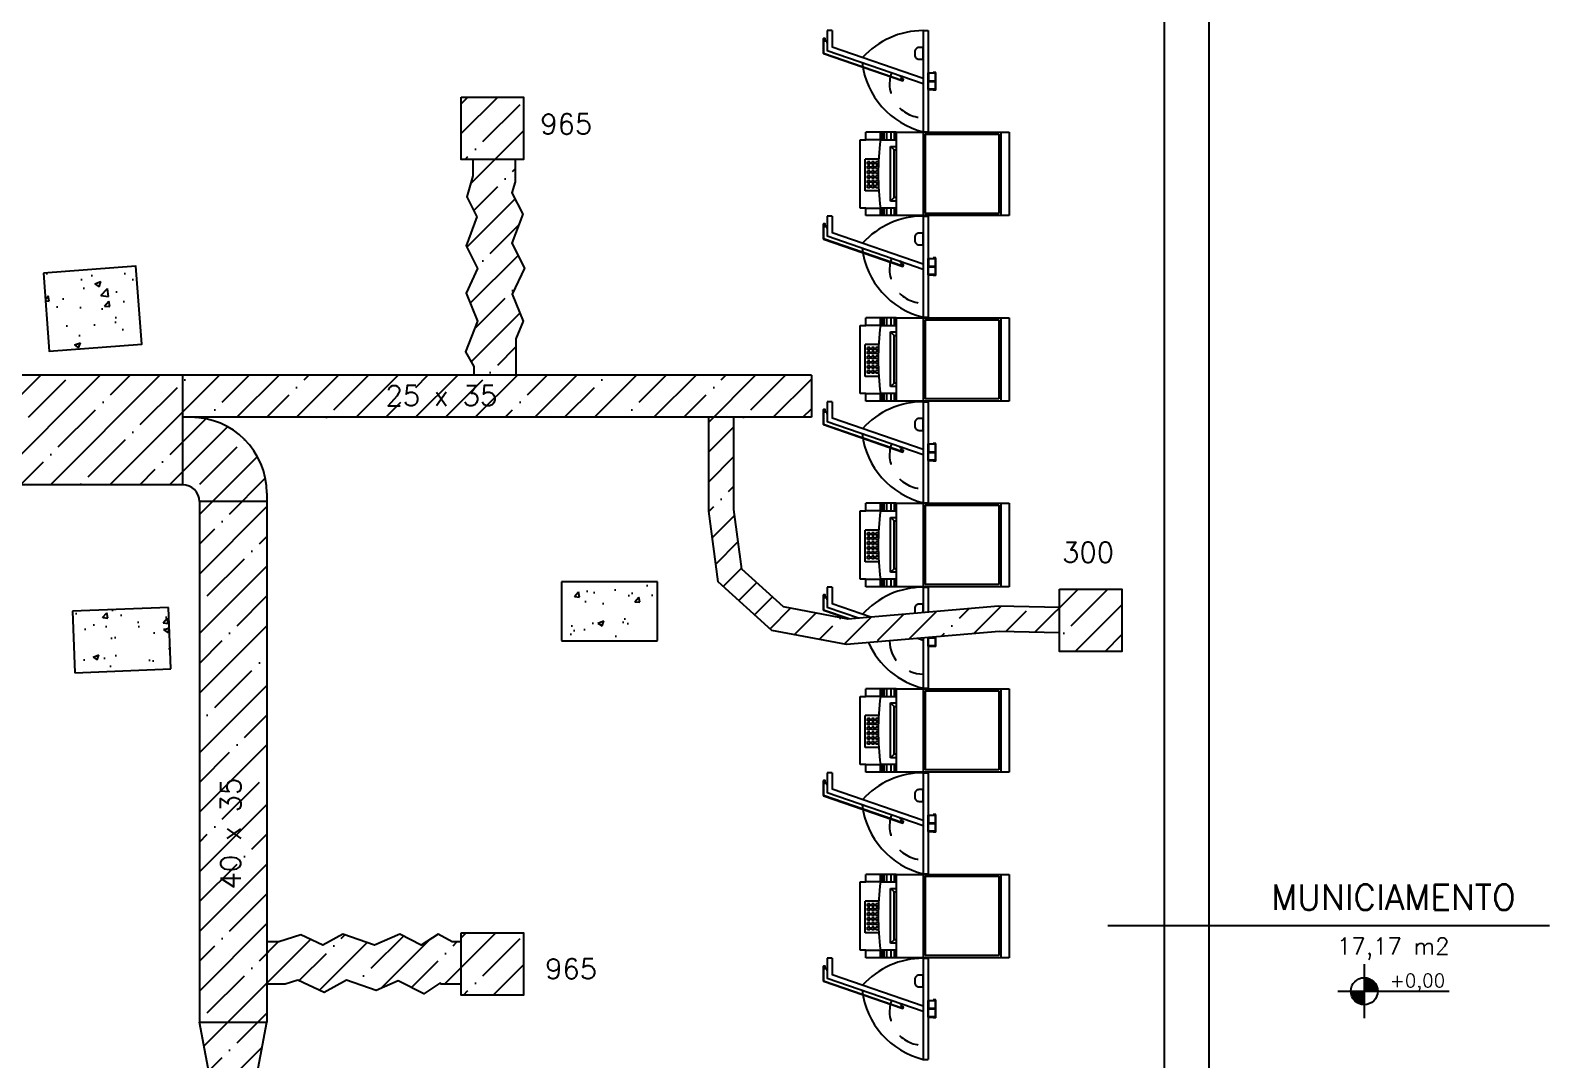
# Model space of a CAD drawing. Extents: x 372.3 to 443.5, y -41.5 to 0.6.
# Drawn here: x 423.51 to 432.52, y -30.58 to -24.47 of the extents above; entities that cross this region are included whole.
import ezdxf

# ---------------------------------------------------------------- set-up
doc = ezdxf.new("R2010")
doc.units = 0
doc.header["$MEASUREMENT"] = 0
doc.linetypes.add('HIDDEN2', pattern=[0.1875, 0.125, -0.0625])
for name, color, linetype in [('A1ALV50', 13, 'CONTINUOUS'), ('A1ALV70', 145, 'CONTINUOUS'), ('A2HACHU', 11, 'CONTINUOUS'), ('A2SIMBL', 30, 'CONTINUOUS'), ('A2TXT25', 4, 'CONTINUOUS'), ('A2TXT50', 13, 'CONTINUOUS'), ('AC-DUTOS', 14, 'CONTINUOUS'), ('AC-DUTOSMANTIDOS', 252, 'CONTINUOUS'), ('AC-MOVEIS', 252, 'CONTINUOUS'), ('AC-TEXTO', 7, 'CONTINUOUS')]:
    doc.layers.add(name, color=color, linetype=linetype)
doc.styles.add('ROMANS', font='ROMANS.SHX')
doc.styles.add('SIMPLEX-08', font='simplex.shx', dxfattribs={"height": 0.08})
doc.styles.add('SIMPLEX-10', font='simplex.shx', dxfattribs={"height": 0.1})
doc.styles.add('SIMPLEX-15', font='simplex.shx', dxfattribs={"height": 0.15})
pattern_1 = [(50, (387.43742, -23.28168), (0.35863, -0.031376), [0.0375, -0.4125]), (355, (387.43742, -23.28168), (-0.0693757, 0.376096), [0.03, -0.33]), (100.4514, (387.4673, -23.2843), (0.2892547, 0.3447198), [0.03187, -0.350571]), (46.1842, (387.4374, -23.1817), (0.5336205, -0.0827595), [0.05625, -0.61875]), (96.6356, (387.4819, -23.1886), (0.4673314, 0.487059), [0.047805, -0.5258565]), (351.1842, (387.4374, -23.1817), (0.467331, 0.487059), [0.045, -0.495]), (21, (387.48742, -23.20668), (0.2984535, -0.2013094), [0.0375, -0.4125]), (326, (387.48742, -23.20668), (0.1216577, 0.362575), [0.03, -0.33]), (71.4514, (387.5123, -23.22346), (0.4201113, 0.1612652), [0.03187, -0.350571]), (37.5, (387.43742, -23.28168), (0.00607993, 0.16644693), [0, -0.326, 0, -0.335, 0, -0.33125]), (7.5, (387.43742, -23.28168), (0.1315348, 0.19720586), [0, -0.191, 0, -0.3185, 0, -0.12625]), (327.5, (387.32592, -23.28168), (0.2669112, -0.01127744), [0, -0.125, 0, -0.39, 0, -0.5175]), (317.5, (387.27592, -23.28168), (0.2915931, 0.0500525), [0, -0.1625, 0, -0.259, 0, -0.3675])]

msp = doc.modelspace()

# ---------------------------------------------------------------- hatches: boundary and pattern name
at = {"layer": 'A2HACHU'}
h = msp.add_hatch(dxfattribs=at)
h.set_pattern_fill('AR-CONC,_O', color=256, scale=0.05, double=1)
h.set_pattern_definition(pattern_1)
h.paths.add_polyline_path([(424.1687, -26.3325), (424.1339, -25.8688), (423.5854, -25.91), (423.6203, -26.3737)])
h = msp.add_hatch(dxfattribs=at)
h.set_pattern_fill('AR-CONC,_O', color=256, scale=0.05, double=1)
h.set_pattern_definition(pattern_1)
h.paths.add_polyline_path([(426.6588, -27.7414), (426.6588, -28.0917), (427.2288, -28.0917), (427.2288, -27.7414)])
h = msp.add_hatch(dxfattribs=at)
h.set_pattern_fill('AR-CONC,_O', color=256, scale=0.05, double=1)
h.set_pattern_definition(pattern_1)
h.paths.add_polyline_path([(424.3412, -28.2589), (424.3266, -27.8942), (423.757, -27.917), (423.7716, -28.2817)])
at = {"layer": 'AC-DUTOSMANTIDOS'}
h = msp.add_hatch(dxfattribs=at)
h.set_pattern_fill('ANSI35', color=256, style=0)
h.set_pattern_definition([(45, (43.55946, 56.62904), (-0.1767767, 0.1767767), []), (45, (43.73624, 56.62904), (-0.1767767, 0.1767767), [0.3125, -0.0625, 0, -0.0625])])
h.paths.add_polyline_path([(424.4108, -26.516), (419.3369, -26.516), (419.3369, -27.166), (419.3869, -27.166), (424.4108, -27.166)])
h.paths.add_polyline_path([(424.4608, -26.766), (424.4108, -26.766), (424.4108, -27.166, -0.414214), (424.5108, -27.266), (424.9108, -27.266), (424.9108, -27.216, 0.414214)])
h.paths.add_polyline_path([(428.1425, -26.516), (424.4108, -26.516), (424.4108, -26.766), (428.1425, -26.766)])
h.paths.add_polyline_path([(426.3666, -26.0358), (426.4397, -25.88), (426.3658, -25.7325), (426.4294, -25.5602), (426.3657, -25.433), (426.3845, -25.368), (426.3845, -25.2351), (426.1345, -25.2351), (426.1345, -25.3326), (426.0984, -25.4575), (426.1573, -25.5753), (426.0938, -25.7475), (426.1619, -25.8835), (426.0938, -26.0285), (426.1619, -26.1962), (426.0893, -26.3775), (426.1392, -26.4636), (426.1392, -26.516), (426.3892, -26.516), (426.3892, -26.3011), (426.4314, -26.1956)])
h.paths.add_polyline_path([(427.6833, -27.3138), (427.6833, -26.766), (427.5333, -26.766), (427.5333, -27.3238), (427.589, -27.7415), (427.908, -28.0312), (428.3504, -28.1141), (429.2568, -28.0365), (429.6147, -28.045), (429.6147, -27.8949), (429.2522, -27.8864), (428.358, -27.9629), (427.9774, -27.8916), (427.7304, -27.6673)])
h.paths.add_polyline_path([(429.9847, -27.7849), (429.6147, -27.7849), (429.6147, -28.1549), (429.9847, -28.1549)])
h.paths.add_polyline_path([(426.0645, -29.8795), (426.0117, -29.8795), (425.9271, -29.8334), (425.8272, -29.8987), (425.7003, -29.8334), (425.5504, -29.8987), (425.362, -29.8334), (425.2428, -29.8987), (425.1121, -29.8373), (424.9813, -29.8795), (424.9108, -29.8795), (424.9108, -30.1295), (425.0207, -30.1295), (425.095, -30.1055), (425.2514, -30.179), (425.3848, -30.1059), (425.5607, -30.1669), (425.6914, -30.11), (425.8421, -30.1875), (425.9387, -30.1244), (425.948, -30.1295), (426.0645, -30.1295)])
h.paths.add_polyline_path([(426.4345, -29.825), (426.0645, -29.825), (426.0645, -30.195), (426.4345, -30.195)])
h.paths.add_polyline_path([(424.9108, -27.266), (424.5108, -27.266), (424.5108, -30.3545), (424.9108, -30.3545)])
h.paths.add_polyline_path([(424.9108, -30.3545), (424.5108, -30.3545), (424.5858, -30.7545), (424.8358, -30.7545)])
h.paths.add_polyline_path([(426.4345, -24.8651), (426.0645, -24.8651), (426.0645, -25.2351), (426.4345, -25.2351)])
h.paths.add_polyline_path([(421.2499, -26.9356), (422.0642, -26.9356), (422.0642, -26.7556), (421.2499, -26.7556)], flags=24)
h.paths.add_polyline_path([(425.6024, -26.7271), (426.4224, -26.7271), (426.4224, -26.5471), (425.6024, -26.5471)], flags=24)
h.paths.add_polyline_path([(424.7858, -29.5811), (424.7858, -28.7611), (424.6058, -28.7611), (424.6058, -29.5811)], flags=24)

# ---------------------------------------------------------------- linework, layer by layer
at = {"layer": 'A1ALV50', "ltscale": 0.2}
for p, q in [((430.502, -0.4846), (430.502, -36.8985)), ((430.2366, -23.6162), (430.2366, -36.5902))]:
    msp.add_line(p, q, dxfattribs=at)
at = {"layer": 'A1ALV70'}
for p, q in [((426.6588, -27.7414), (426.6588, -28.0914)), ((427.2288, -27.7414), (426.6588, -27.7414)), ((427.2288, -28.0914), (427.2288, -27.7414)), ((424.3266, -27.8942), (423.757, -27.917)), ((423.757, -27.917), (423.7716, -28.2817)), ((424.3412, -28.2589), (424.3266, -27.8942)), ((426.6588, -28.0917), (427.2288, -28.0917)), ((423.7716, -28.2817), (424.3412, -28.2589))]:
    msp.add_line(p, q, dxfattribs=at)
msp.add_lwpolyline([(423.5854, -25.91), (423.6203, -26.3737), (424.1687, -26.3325), (424.1339, -25.8688)], close=True, dxfattribs=at)
at = {"layer": 'A2SIMBL'}
for p, q in [((429.9012, -29.7809), (432.5237, -29.7809)), ((431.4236, -30.0117), (431.4236, -30.3317)), ((431.2671, -30.1717), (431.9277, -30.1717))]:
    msp.add_line(p, q, dxfattribs=at)
at = {"layer": 'A2SIMBL', "const_width": 0.08}
for points in [[(431.4636, -30.1717, 0.414214), (431.4236, -30.1317, 1)], [(431.3836, -30.1717, 0.414214), (431.4236, -30.2117, 1)]]:
    msp.add_lwpolyline(points, format="xyb", dxfattribs=at)
at = {"layer": 'A2SIMBL'}
msp.add_circle((431.4236, -30.1717), 0.08, dxfattribs=at)
at = {"layer": 'AC-DUTOS', "ltscale": 0.2}
for p, q in [((428.1425, -26.516), (414.6652, -26.516)), ((424.4108, -26.516), (424.4108, -27.166)), ((428.1425, -26.766), (424.4108, -26.766)), ((424.4108, -27.166), (419.3369, -27.166)), ((424.9108, -27.216), (424.9108, -30.3545)), ((424.9108, -27.266), (424.5108, -27.266)), ((424.5108, -27.266), (424.5108, -30.3545)), ((424.5108, -30.3545), (424.9108, -30.3545)), ((424.5858, -30.7545), (424.5108, -30.3545)), ((424.8358, -30.7545), (424.9108, -30.3545))]:
    msp.add_line(p, q, dxfattribs=at)
for points in [[(426.0645, -24.8651), (426.4345, -24.8651), (426.4345, -25.2351), (426.0645, -25.2351)], [(429.6147, -27.7849), (429.9847, -27.7849), (429.9847, -28.1549), (429.6147, -28.1549)], [(426.0645, -29.825), (426.4345, -29.825), (426.4345, -30.195), (426.0645, -30.195)]]:
    msp.add_lwpolyline(points, close=True, dxfattribs=at)
for points in [[(426.1345, -25.2351), (426.1345, -25.3326), (426.0984, -25.4575), (426.1573, -25.5753), (426.0938, -25.7475), (426.1619, -25.8835), (426.0938, -26.0285), (426.1619, -26.1962), (426.0893, -26.3775), (426.1392, -26.4636), (426.1392, -26.516)], [(426.3845, -25.2351), (426.3845, -25.368), (426.3657, -25.433), (426.4294, -25.5602), (426.3658, -25.7325), (426.4397, -25.88), (426.3666, -26.0358), (426.4314, -26.1956), (426.3892, -26.3011), (426.3892, -26.516)], [(429.613, -28.0449), (429.2568, -28.0365), (428.3504, -28.1141), (427.908, -28.0312), (427.589, -27.7415), (427.5333, -27.3238), (427.5333, -26.766)], [(429.6165, -27.895), (429.2522, -27.8864), (428.358, -27.9629), (427.9774, -27.8916), (427.7304, -27.6673), (427.6833, -27.3138), (427.6833, -26.766)], [(426.0617, -29.8795), (426.0117, -29.8795), (425.9271, -29.8334), (425.8272, -29.8987), (425.7003, -29.8334), (425.5504, -29.8987), (425.362, -29.8334), (425.2428, -29.8987), (425.1121, -29.8373), (424.9813, -29.8795), (424.9121, -29.8795)], [(426.0617, -30.1295), (425.948, -30.1295), (425.9387, -30.1244), (425.8421, -30.1875), (425.6914, -30.11), (425.5607, -30.1669), (425.3848, -30.1059), (425.2514, -30.179), (425.095, -30.1055), (425.0207, -30.1295), (424.9121, -30.1295)]]:
    msp.add_lwpolyline(points, dxfattribs=at)
for centre, radius, start in [((424.4608, -27.216), 0.45, 360), ((424.4108, -27.266), 0.1, 0)]:
    msp.add_arc(centre, radius, start, 90, dxfattribs=at)
at = {"layer": 'AC-MOVEIS'}
for p, q in [((428.2666, -24.4711), (428.2366, -24.4711)), ((428.2366, -24.4711), (428.2366, -24.5907)), ((428.2666, -24.4711), (428.2666, -24.5693)), ((428.8066, -24.4711), (428.8066, -25.0711)), ((428.8066, -24.4711), (428.8366, -24.4711)), ((428.8366, -24.4711), (428.8366, -25.0711)), ((428.8066, -24.787), (428.2366, -24.5907)), ((428.8066, -24.7553), (428.2666, -24.5693)), ((428.8366, -24.8201), (428.8366, -24.7221)), ((428.8366, -24.7221), (428.8766, -24.7221)), ((428.8386, -24.7241), (428.8386, -24.7701)), ((428.8766, -24.7241), (428.8386, -24.7241)), ((428.8766, -24.7701), (428.8386, -24.7701)), ((428.8386, -24.8181), (428.8386, -24.7721)), ((428.8386, -24.7721), (428.8766, -24.7721)), ((428.8806, -24.7186), (428.8646, -24.7186)), ((428.8646, -24.7186), (428.8646, -24.7206)), ((428.8786, -24.7206), (428.8646, -24.7206)), ((428.8766, -24.7221), (428.8766, -24.7241)), ((428.8766, -24.7721), (428.8766, -24.7701)), ((428.8786, -24.8216), (428.8786, -24.7206)), ((428.8806, -24.8236), (428.8806, -24.7186)), ((428.8366, -24.8201), (428.8766, -24.8201)), ((428.8766, -24.8181), (428.8386, -24.8181)), ((428.8646, -24.8236), (428.8646, -24.8216)), ((428.8786, -24.8216), (428.8646, -24.8216)), ((428.8806, -24.8236), (428.8646, -24.8236)), ((428.8766, -24.8201), (428.8766, -24.8181)), ((428.4316, -25.1192), (428.4666, -25.1192)), ((428.4316, -25.5242), (428.4316, -25.1192)), ((428.6461, -25.0742), (428.4666, -25.0742)), ((428.4666, -25.1192), (428.4666, -25.0742)), ((428.5528, -25.1192), (428.4666, -25.1192)), ((428.5528, -25.1192), (428.5528, -25.0742)), ((428.5528, -25.1192), (428.6461, -25.1192)), ((428.5546, -25.0742), (428.5546, -25.1192)), ((428.5626, -25.0742), (428.5626, -25.1192)), ((428.5721, -25.0742), (428.5721, -25.1192)), ((428.5888, -25.0742), (428.5888, -25.1192)), ((428.6151, -25.0742), (428.6151, -25.1192)), ((428.6342, -25.0742), (428.6342, -25.1192)), ((428.6414, -25.0742), (428.6414, -25.1192)), ((428.6461, -25.0742), (428.6461, -25.5692)), ((428.6461, -25.0742), (428.8066, -25.0742)), ((428.8066, -25.0711), (428.8366, -25.0711)), ((428.8066, -25.0742), (429.2666, -25.0742)), ((428.8066, -25.0742), (428.8066, -25.5692)), ((428.818, -25.0856), (428.818, -25.5554)), ((428.818, -25.0856), (429.2551, -25.0856)), ((429.2551, -25.0856), (429.2551, -25.5554)), ((429.2666, -25.0742), (429.3166, -25.0742)), ((429.2666, -25.0742), (429.2666, -25.5692)), ((429.3166, -25.0742), (429.3166, -25.5692)), ((428.4627, -25.4221), (428.4627, -25.2332)), ((428.5425, -25.2332), (428.4627, -25.2332)), ((428.6332, -25.1787), (428.6129, -25.1581)), ((428.6129, -25.1581), (428.6461, -25.1581)), ((428.6129, -25.4829), (428.6129, -25.1581)), ((428.6332, -25.1787), (428.6461, -25.1787)), ((428.6332, -25.4623), (428.6332, -25.1787)), ((428.4757, -25.2635), (428.4757, -25.2498)), ((428.4903, -25.2498), (428.4757, -25.2498)), ((428.4903, -25.2635), (428.4757, -25.2635)), ((428.4903, -25.275), (428.4757, -25.275)), ((428.4757, -25.2887), (428.4757, -25.275)), ((428.4903, -25.2887), (428.4757, -25.2887)), ((428.4757, -25.3185), (428.4757, -25.3024)), ((428.4903, -25.3024), (428.4757, -25.3024)), ((428.4903, -25.3185), (428.4757, -25.3185)), ((428.4903, -25.3322), (428.4757, -25.3322)), ((428.4757, -25.346), (428.4757, -25.3322)), ((428.4903, -25.2635), (428.4903, -25.2498)), ((428.4903, -25.2887), (428.4903, -25.275)), ((428.4903, -25.3185), (428.4903, -25.3024)), ((428.4903, -25.346), (428.4903, -25.3322)), ((428.5014, -25.2635), (428.5014, -25.2498)), ((428.5143, -25.2498), (428.5014, -25.2498)), ((428.5143, -25.2635), (428.5014, -25.2635)), ((428.5143, -25.275), (428.5014, -25.275)), ((428.5014, -25.2887), (428.5014, -25.275)), ((428.5143, -25.2887), (428.5014, -25.2887)), ((428.5014, -25.3185), (428.5014, -25.3024)), ((428.5143, -25.3024), (428.5014, -25.3024)), ((428.5143, -25.3185), (428.5014, -25.3185)), ((428.5143, -25.3322), (428.5014, -25.3322)), ((428.5014, -25.346), (428.5014, -25.3322)), ((428.5143, -25.2635), (428.5143, -25.2498)), ((428.5143, -25.2887), (428.5143, -25.275)), ((428.5143, -25.3185), (428.5143, -25.3024)), ((428.5143, -25.346), (428.5143, -25.3322)), ((428.5256, -25.2635), (428.5256, -25.2498)), ((428.5411, -25.2498), (428.5256, -25.2498)), ((428.5405, -25.2635), (428.5256, -25.2635)), ((428.5256, -25.2887), (428.5256, -25.275)), ((428.5401, -25.275), (428.5256, -25.275)), ((428.5398, -25.2887), (428.5256, -25.2887)), ((428.5256, -25.3185), (428.5256, -25.3024)), ((428.5395, -25.3024), (428.5256, -25.3024)), ((428.5394, -25.3185), (428.5256, -25.3185)), ((428.5256, -25.346), (428.5256, -25.3322)), ((428.5394, -25.3322), (428.5256, -25.3322)), ((428.5433, -25.4221), (428.4627, -25.4221)), ((428.4903, -25.346), (428.4757, -25.346)), ((428.4903, -25.3597), (428.4757, -25.3597)), ((428.4757, -25.3735), (428.4757, -25.3597)), ((428.4903, -25.3735), (428.4757, -25.3735)), ((428.4903, -25.3872), (428.4757, -25.3872)), ((428.4757, -25.4033), (428.4757, -25.3872)), ((428.4903, -25.4033), (428.4757, -25.4033)), ((428.4903, -25.3735), (428.4903, -25.3597)), ((428.4903, -25.4033), (428.4903, -25.3872)), ((428.5143, -25.346), (428.5014, -25.346)), ((428.5014, -25.3735), (428.5014, -25.3597)), ((428.5143, -25.3597), (428.5014, -25.3597)), ((428.5143, -25.3735), (428.5014, -25.3735)), ((428.5143, -25.3872), (428.5014, -25.3872)), ((428.5014, -25.4033), (428.5014, -25.3872)), ((428.5143, -25.4033), (428.5014, -25.4033)), ((428.5143, -25.3735), (428.5143, -25.3597)), ((428.5143, -25.4033), (428.5143, -25.3872)), ((428.5396, -25.346), (428.5256, -25.346)), ((428.5256, -25.3735), (428.5256, -25.3597)), ((428.5399, -25.3597), (428.5256, -25.3597)), ((428.5403, -25.3735), (428.5256, -25.3735)), ((428.5256, -25.4033), (428.5256, -25.3872)), ((428.5408, -25.3872), (428.5256, -25.3872)), ((428.5416, -25.4033), (428.5256, -25.4033)), ((428.6332, -25.4623), (428.6129, -25.4829)), ((428.6461, -25.4829), (428.6129, -25.4829)), ((428.6461, -25.4623), (428.6332, -25.4623)), ((428.2666, -25.5722), (428.2366, -25.5722)), ((428.2366, -25.5722), (428.2366, -25.6918)), ((428.2666, -25.5722), (428.2666, -25.6704)), ((428.4666, -25.5242), (428.4316, -25.5242)), ((428.4666, -25.5242), (428.5528, -25.5242)), ((428.4666, -25.5692), (428.4666, -25.5242)), ((428.6461, -25.5692), (428.4666, -25.5692)), ((428.6461, -25.5242), (428.5528, -25.5242)), ((428.5528, -25.5692), (428.5528, -25.5242)), ((428.5546, -25.5242), (428.5546, -25.5692)), ((428.5626, -25.5242), (428.5626, -25.5692)), ((428.5721, -25.5242), (428.5721, -25.5692)), ((428.5888, -25.5242), (428.5888, -25.5692)), ((428.6151, -25.5242), (428.6151, -25.5692)), ((428.6342, -25.5242), (428.6342, -25.5692)), ((428.6414, -25.5242), (428.6414, -25.5692)), ((428.8066, -25.5692), (428.6461, -25.5692)), ((429.2666, -25.5692), (428.8066, -25.5692)), ((428.8066, -25.5722), (428.8066, -26.1722)), ((428.8066, -25.5722), (428.8366, -25.5722)), ((429.2551, -25.5554), (428.818, -25.5554)), ((428.8366, -25.5722), (428.8366, -26.1722)), ((429.3166, -25.5692), (429.2666, -25.5692)), ((428.8066, -25.888), (428.2366, -25.6918)), ((428.8066, -25.8563), (428.2666, -25.6704)), ((428.8366, -25.9212), (428.8366, -25.8232)), ((428.8366, -25.8232), (428.8766, -25.8232)), ((428.8386, -25.8252), (428.8386, -25.8712)), ((428.8766, -25.8252), (428.8386, -25.8252)), ((428.8766, -25.8712), (428.8386, -25.8712)), ((428.8386, -25.9192), (428.8386, -25.8732)), ((428.8386, -25.8732), (428.8766, -25.8732)), ((428.8806, -25.8197), (428.8646, -25.8197)), ((428.8646, -25.8197), (428.8646, -25.8217)), ((428.8786, -25.8217), (428.8646, -25.8217)), ((428.8766, -25.8232), (428.8766, -25.8252)), ((428.8766, -25.8732), (428.8766, -25.8712)), ((428.8786, -25.9227), (428.8786, -25.8217)), ((428.8806, -25.9247), (428.8806, -25.8197)), ((428.8366, -25.9212), (428.8766, -25.9212)), ((428.8766, -25.9192), (428.8386, -25.9192)), ((428.8646, -25.9247), (428.8646, -25.9227)), ((428.8786, -25.9227), (428.8646, -25.9227)), ((428.8806, -25.9247), (428.8646, -25.9247)), ((428.8766, -25.9212), (428.8766, -25.9192)), ((428.4316, -26.2202), (428.4666, -26.2202)), ((428.4316, -26.6252), (428.4316, -26.2202)), ((428.6461, -26.1752), (428.4666, -26.1752)), ((428.4666, -26.2202), (428.4666, -26.1752)), ((428.5528, -26.2202), (428.4666, -26.2202)), ((428.5528, -26.2202), (428.5528, -26.1752)), ((428.5528, -26.2202), (428.6461, -26.2202)), ((428.5546, -26.1752), (428.5546, -26.2202)), ((428.5626, -26.1752), (428.5626, -26.2202)), ((428.5721, -26.1752), (428.5721, -26.2202)), ((428.5888, -26.1752), (428.5888, -26.2202)), ((428.6151, -26.1752), (428.6151, -26.2202)), ((428.6342, -26.1752), (428.6342, -26.2202)), ((428.6414, -26.1752), (428.6414, -26.2202)), ((428.6461, -26.1752), (428.6461, -26.6702)), ((428.6461, -26.1752), (428.8066, -26.1752)), ((428.8066, -26.1722), (428.8366, -26.1722)), ((428.8066, -26.1752), (429.2666, -26.1752)), ((428.8066, -26.1752), (428.8066, -26.6702)), ((428.818, -26.1866), (428.818, -26.6564)), ((428.818, -26.1866), (429.2551, -26.1866)), ((429.2551, -26.1866), (429.2551, -26.6564)), ((429.2666, -26.1752), (429.3166, -26.1752)), ((429.2666, -26.1752), (429.2666, -26.6702)), ((429.3166, -26.1752), (429.3166, -26.6702)), ((428.6332, -26.2797), (428.6129, -26.2591)), ((428.6129, -26.2591), (428.6461, -26.2591)), ((428.6129, -26.5839), (428.6129, -26.2591)), ((428.6332, -26.2797), (428.6461, -26.2797)), ((428.6332, -26.5633), (428.6332, -26.2797)), ((428.4627, -26.5231), (428.4627, -26.3342)), ((428.5425, -26.3342), (428.4627, -26.3342)), ((428.4757, -26.3645), (428.4757, -26.3508)), ((428.4903, -26.3508), (428.4757, -26.3508)), ((428.4903, -26.3645), (428.4757, -26.3645)), ((428.4903, -26.376), (428.4757, -26.376)), ((428.4757, -26.3897), (428.4757, -26.376)), ((428.4903, -26.3897), (428.4757, -26.3897)), ((428.4757, -26.4195), (428.4757, -26.4034)), ((428.4903, -26.4034), (428.4757, -26.4034)), ((428.4903, -26.3645), (428.4903, -26.3508)), ((428.4903, -26.3897), (428.4903, -26.376)), ((428.4903, -26.4195), (428.4903, -26.4034)), ((428.5014, -26.3645), (428.5014, -26.3508)), ((428.5143, -26.3508), (428.5014, -26.3508)), ((428.5143, -26.3645), (428.5014, -26.3645)), ((428.5143, -26.376), (428.5014, -26.376)), ((428.5014, -26.3897), (428.5014, -26.376)), ((428.5143, -26.3897), (428.5014, -26.3897)), ((428.5014, -26.4195), (428.5014, -26.4034)), ((428.5143, -26.4034), (428.5014, -26.4034)), ((428.5143, -26.3645), (428.5143, -26.3508)), ((428.5143, -26.3897), (428.5143, -26.376)), ((428.5143, -26.4195), (428.5143, -26.4034)), ((428.5256, -26.3645), (428.5256, -26.3508)), ((428.5411, -26.3508), (428.5256, -26.3508)), ((428.5405, -26.3645), (428.5256, -26.3645)), ((428.5256, -26.3897), (428.5256, -26.376)), ((428.5401, -26.376), (428.5256, -26.376)), ((428.5398, -26.3897), (428.5256, -26.3897)), ((428.5256, -26.4195), (428.5256, -26.4034)), ((428.5395, -26.4034), (428.5256, -26.4034)), ((428.4903, -26.4195), (428.4757, -26.4195)), ((428.4903, -26.4332), (428.4757, -26.4332)), ((428.4757, -26.447), (428.4757, -26.4332)), ((428.4903, -26.447), (428.4757, -26.447)), ((428.4903, -26.4607), (428.4757, -26.4607)), ((428.4757, -26.4745), (428.4757, -26.4607)), ((428.4903, -26.4745), (428.4757, -26.4745)), ((428.4903, -26.4882), (428.4757, -26.4882)), ((428.4757, -26.5043), (428.4757, -26.4882)), ((428.4903, -26.5043), (428.4757, -26.5043)), ((428.4903, -26.447), (428.4903, -26.4332)), ((428.4903, -26.4745), (428.4903, -26.4607)), ((428.4903, -26.5043), (428.4903, -26.4882)), ((428.5143, -26.4195), (428.5014, -26.4195)), ((428.5143, -26.4332), (428.5014, -26.4332)), ((428.5014, -26.447), (428.5014, -26.4332)), ((428.5143, -26.447), (428.5014, -26.447)), ((428.5014, -26.4745), (428.5014, -26.4607)), ((428.5143, -26.4607), (428.5014, -26.4607)), ((428.5143, -26.4745), (428.5014, -26.4745)), ((428.5143, -26.4882), (428.5014, -26.4882)), ((428.5014, -26.5043), (428.5014, -26.4882)), ((428.5143, -26.5043), (428.5014, -26.5043)), ((428.5143, -26.447), (428.5143, -26.4332)), ((428.5143, -26.4745), (428.5143, -26.4607)), ((428.5143, -26.5043), (428.5143, -26.4882)), ((428.5394, -26.4195), (428.5256, -26.4195)), ((428.5256, -26.447), (428.5256, -26.4332)), ((428.5394, -26.4332), (428.5256, -26.4332)), ((428.5396, -26.447), (428.5256, -26.447)), ((428.5256, -26.4745), (428.5256, -26.4607)), ((428.5399, -26.4607), (428.5256, -26.4607)), ((428.5403, -26.4745), (428.5256, -26.4745)), ((428.5256, -26.5043), (428.5256, -26.4882)), ((428.5408, -26.4882), (428.5256, -26.4882)), ((428.5416, -26.5043), (428.5256, -26.5043)), ((428.5433, -26.5231), (428.4627, -26.5231)), ((428.6332, -26.5633), (428.6129, -26.5839)), ((428.6461, -26.5839), (428.6129, -26.5839)), ((428.6461, -26.5633), (428.6332, -26.5633)), ((428.2666, -26.6732), (428.2366, -26.6732)), ((428.2366, -26.6732), (428.2366, -26.7928)), ((428.2666, -26.6732), (428.2666, -26.7714)), ((428.4666, -26.6252), (428.4316, -26.6252)), ((428.4666, -26.6252), (428.5528, -26.6252)), ((428.4666, -26.6702), (428.4666, -26.6252)), ((428.6461, -26.6702), (428.4666, -26.6702)), ((428.6461, -26.6252), (428.5528, -26.6252)), ((428.5528, -26.6702), (428.5528, -26.6252)), ((428.5546, -26.6252), (428.5546, -26.6702)), ((428.5626, -26.6252), (428.5626, -26.6702)), ((428.5721, -26.6252), (428.5721, -26.6702)), ((428.5888, -26.6252), (428.5888, -26.6702)), ((428.6151, -26.6252), (428.6151, -26.6702)), ((428.6342, -26.6252), (428.6342, -26.6702)), ((428.6414, -26.6252), (428.6414, -26.6702)), ((428.8066, -26.6702), (428.6461, -26.6702)), ((429.2666, -26.6702), (428.8066, -26.6702)), ((428.8066, -26.6732), (428.8066, -27.2732)), ((428.8066, -26.6732), (428.8366, -26.6732)), ((429.2551, -26.6564), (428.818, -26.6564)), ((428.8366, -26.6732), (428.8366, -27.2732)), ((429.3166, -26.6702), (429.2666, -26.6702)), ((428.8066, -26.9573), (428.2666, -26.7714)), ((428.8066, -26.9891), (428.2366, -26.7928)), ((428.8366, -27.0222), (428.8366, -26.9242)), ((428.8366, -26.9242), (428.8766, -26.9242)), ((428.8386, -26.9262), (428.8386, -26.9722)), ((428.8766, -26.9262), (428.8386, -26.9262)), ((428.8806, -26.9207), (428.8646, -26.9207)), ((428.8646, -26.9207), (428.8646, -26.9227)), ((428.8786, -26.9227), (428.8646, -26.9227)), ((428.8766, -26.9242), (428.8766, -26.9262)), ((428.8786, -27.0237), (428.8786, -26.9227)), ((428.8806, -27.0257), (428.8806, -26.9207)), ((428.8366, -27.0222), (428.8766, -27.0222)), ((428.8766, -26.9722), (428.8386, -26.9722)), ((428.8386, -27.0202), (428.8386, -26.9742)), ((428.8386, -26.9742), (428.8766, -26.9742)), ((428.8766, -27.0202), (428.8386, -27.0202)), ((428.8646, -27.0257), (428.8646, -27.0237)), ((428.8786, -27.0237), (428.8646, -27.0237)), ((428.8806, -27.0257), (428.8646, -27.0257)), ((428.8766, -26.9742), (428.8766, -26.9722)), ((428.8766, -27.0222), (428.8766, -27.0202)), ((428.6461, -27.2762), (428.4666, -27.2762)), ((428.4666, -27.3212), (428.4666, -27.2762)), ((428.5528, -27.3212), (428.5528, -27.2762)), ((428.5546, -27.2762), (428.5546, -27.3212)), ((428.5626, -27.2762), (428.5626, -27.3212)), ((428.5721, -27.2762), (428.5721, -27.3212)), ((428.5888, -27.2762), (428.5888, -27.3212)), ((428.6151, -27.2762), (428.6151, -27.3212)), ((428.6342, -27.2762), (428.6342, -27.3212)), ((428.6414, -27.2762), (428.6414, -27.3212)), ((428.6461, -27.2762), (428.6461, -27.7712)), ((428.6461, -27.2762), (428.8066, -27.2762)), ((428.8066, -27.2732), (428.8366, -27.2732)), ((428.8066, -27.2762), (429.2666, -27.2762)), ((428.8066, -27.2762), (428.8066, -27.7712)), ((428.818, -27.2876), (428.818, -27.7574)), ((428.818, -27.2876), (429.2551, -27.2876)), ((429.2551, -27.2876), (429.2551, -27.7574)), ((429.2666, -27.2762), (429.3166, -27.2762)), ((429.2666, -27.2762), (429.2666, -27.7712)), ((429.3166, -27.2762), (429.3166, -27.7712)), ((428.4316, -27.3212), (428.4666, -27.3212)), ((428.4316, -27.7262), (428.4316, -27.3212)), ((428.5528, -27.3212), (428.4666, -27.3212)), ((428.5528, -27.3212), (428.6461, -27.3212)), ((428.6332, -27.3807), (428.6129, -27.3601)), ((428.6129, -27.3601), (428.6461, -27.3601)), ((428.6129, -27.6849), (428.6129, -27.3601)), ((428.6332, -27.3807), (428.6461, -27.3807)), ((428.6332, -27.6643), (428.6332, -27.3807)), ((428.4627, -27.6241), (428.4627, -27.4352)), ((428.5425, -27.4352), (428.4627, -27.4352)), ((428.4757, -27.4655), (428.4757, -27.4518)), ((428.4903, -27.4518), (428.4757, -27.4518)), ((428.4903, -27.4655), (428.4757, -27.4655)), ((428.4903, -27.477), (428.4757, -27.477)), ((428.4757, -27.4907), (428.4757, -27.477)), ((428.4903, -27.4907), (428.4757, -27.4907)), ((428.4903, -27.4655), (428.4903, -27.4518)), ((428.4903, -27.4907), (428.4903, -27.477)), ((428.5014, -27.4655), (428.5014, -27.4518)), ((428.5143, -27.4518), (428.5014, -27.4518)), ((428.5143, -27.4655), (428.5014, -27.4655)), ((428.5143, -27.477), (428.5014, -27.477)), ((428.5014, -27.4907), (428.5014, -27.477)), ((428.5143, -27.4907), (428.5014, -27.4907)), ((428.5143, -27.4655), (428.5143, -27.4518)), ((428.5143, -27.4907), (428.5143, -27.477)), ((428.5256, -27.4655), (428.5256, -27.4518)), ((428.5411, -27.4518), (428.5256, -27.4518)), ((428.5405, -27.4655), (428.5256, -27.4655)), ((428.5256, -27.4907), (428.5256, -27.477)), ((428.5401, -27.477), (428.5256, -27.477)), ((428.5398, -27.4907), (428.5256, -27.4907)), ((428.4757, -27.5205), (428.4757, -27.5044)), ((428.4903, -27.5044), (428.4757, -27.5044)), ((428.4903, -27.5205), (428.4757, -27.5205)), ((428.4903, -27.5342), (428.4757, -27.5342)), ((428.4757, -27.548), (428.4757, -27.5342)), ((428.4903, -27.548), (428.4757, -27.548)), ((428.4903, -27.5617), (428.4757, -27.5617)), ((428.4757, -27.5755), (428.4757, -27.5617)), ((428.4903, -27.5755), (428.4757, -27.5755)), ((428.4903, -27.5205), (428.4903, -27.5044)), ((428.4903, -27.548), (428.4903, -27.5342)), ((428.4903, -27.5755), (428.4903, -27.5617)), ((428.5014, -27.5205), (428.5014, -27.5044)), ((428.5143, -27.5044), (428.5014, -27.5044)), ((428.5143, -27.5205), (428.5014, -27.5205)), ((428.5143, -27.5342), (428.5014, -27.5342)), ((428.5014, -27.548), (428.5014, -27.5342)), ((428.5143, -27.548), (428.5014, -27.548)), ((428.5014, -27.5755), (428.5014, -27.5617)), ((428.5143, -27.5617), (428.5014, -27.5617)), ((428.5143, -27.5755), (428.5014, -27.5755)), ((428.5143, -27.5205), (428.5143, -27.5044)), ((428.5143, -27.548), (428.5143, -27.5342)), ((428.5143, -27.5755), (428.5143, -27.5617)), ((428.5256, -27.5205), (428.5256, -27.5044)), ((428.5395, -27.5044), (428.5256, -27.5044)), ((428.5394, -27.5205), (428.5256, -27.5205)), ((428.5256, -27.548), (428.5256, -27.5342)), ((428.5394, -27.5342), (428.5256, -27.5342)), ((428.5396, -27.548), (428.5256, -27.548)), ((428.5256, -27.5755), (428.5256, -27.5617)), ((428.5399, -27.5617), (428.5256, -27.5617)), ((428.5403, -27.5755), (428.5256, -27.5755)), ((428.5433, -27.6241), (428.4627, -27.6241)), ((428.4903, -27.5892), (428.4757, -27.5892)), ((428.4757, -27.6053), (428.4757, -27.5892)), ((428.4903, -27.6053), (428.4757, -27.6053)), ((428.4903, -27.6053), (428.4903, -27.5892)), ((428.5143, -27.5892), (428.5014, -27.5892)), ((428.5014, -27.6053), (428.5014, -27.5892)), ((428.5143, -27.6053), (428.5014, -27.6053)), ((428.5143, -27.6053), (428.5143, -27.5892)), ((428.5256, -27.6053), (428.5256, -27.5892)), ((428.5408, -27.5892), (428.5256, -27.5892)), ((428.5416, -27.6053), (428.5256, -27.6053)), ((428.6332, -27.6643), (428.6129, -27.6849)), ((428.6461, -27.6643), (428.6332, -27.6643)), ((428.4666, -27.7262), (428.4316, -27.7262)), ((428.4666, -27.7262), (428.5528, -27.7262)), ((428.4666, -27.7712), (428.4666, -27.7262)), ((428.6461, -27.7262), (428.5528, -27.7262)), ((428.5528, -27.7712), (428.5528, -27.7262)), ((428.5546, -27.7262), (428.5546, -27.7712)), ((428.5626, -27.7262), (428.5626, -27.7712)), ((428.5721, -27.7262), (428.5721, -27.7712)), ((428.5888, -27.7262), (428.5888, -27.7712)), ((428.6461, -27.6849), (428.6129, -27.6849)), ((428.6151, -27.7262), (428.6151, -27.7712)), ((428.6342, -27.7262), (428.6342, -27.7712)), ((428.6414, -27.7262), (428.6414, -27.7712)), ((429.2551, -27.7574), (428.818, -27.7574)), ((428.2666, -27.7742), (428.2366, -27.7742)), ((428.2366, -27.7742), (428.2366, -27.8938)), ((428.2666, -27.7742), (428.2666, -27.8724)), ((428.6461, -27.7712), (428.4666, -27.7712)), ((428.8066, -27.7712), (428.6461, -27.7712)), ((429.2666, -27.7712), (428.8066, -27.7712)), ((428.8066, -27.7742), (428.8066, -27.9245)), ((428.8066, -27.7742), (428.8366, -27.7742)), ((428.8366, -27.7742), (428.8366, -27.922)), ((429.3166, -27.7712), (429.2666, -27.7712)), ((428.4215, -27.9575), (428.2366, -27.8938)), ((428.4953, -27.9512), (428.2666, -27.8724)), ((428.8066, -28.0901), (428.7716, -28.0781)), ((428.8066, -28.0751), (428.8066, -28.3742)), ((428.8366, -28.1232), (428.8366, -28.0725)), ((428.8366, -28.0725), (428.8366, -28.3742)), ((428.8366, -28.1232), (428.8766, -28.1232)), ((428.8386, -28.0723), (428.8386, -28.0732)), ((428.8766, -28.0732), (428.8386, -28.0732)), ((428.8386, -28.1212), (428.8386, -28.0752)), ((428.8386, -28.0752), (428.8766, -28.0752)), ((428.8766, -28.1212), (428.8386, -28.1212)), ((428.8646, -28.1267), (428.8646, -28.1247)), ((428.8786, -28.1247), (428.8646, -28.1247)), ((428.8806, -28.1267), (428.8646, -28.1267)), ((428.8766, -28.0752), (428.8766, -28.0732)), ((428.8766, -28.1232), (428.8766, -28.1212)), ((428.8786, -28.1247), (428.8786, -28.0689)), ((428.8806, -28.1267), (428.8806, -28.0687)), ((428.6461, -28.3772), (428.4666, -28.3772)), ((428.4666, -28.4222), (428.4666, -28.3772)), ((428.5528, -28.4222), (428.5528, -28.3772)), ((428.5546, -28.3772), (428.5546, -28.4222)), ((428.5626, -28.3772), (428.5626, -28.4222)), ((428.5721, -28.3772), (428.5721, -28.4222)), ((428.5888, -28.3772), (428.5888, -28.4222)), ((428.6151, -28.3772), (428.6151, -28.4222)), ((428.6342, -28.3772), (428.6342, -28.4222)), ((428.6414, -28.3772), (428.6414, -28.4222)), ((428.6461, -28.3772), (428.6461, -28.8722)), ((428.6461, -28.3772), (428.8066, -28.3772)), ((428.8066, -28.3742), (428.8366, -28.3742)), ((428.8066, -28.3772), (429.2666, -28.3772)), ((428.8066, -28.3772), (428.8066, -28.8722)), ((428.818, -28.3886), (428.818, -28.8584)), ((428.818, -28.3886), (429.2551, -28.3886)), ((429.2551, -28.3886), (429.2551, -28.8584)), ((429.2666, -28.3772), (429.3166, -28.3772)), ((429.2666, -28.3772), (429.2666, -28.8722)), ((429.3166, -28.3772), (429.3166, -28.8722)), ((428.4316, -28.4222), (428.4666, -28.4222)), ((428.4316, -28.8272), (428.4316, -28.4222)), ((428.5528, -28.4222), (428.4666, -28.4222)), ((428.5528, -28.4222), (428.6461, -28.4222)), ((428.6332, -28.4817), (428.6129, -28.4611)), ((428.6129, -28.4611), (428.6461, -28.4611)), ((428.6129, -28.7859), (428.6129, -28.4611)), ((428.6332, -28.4817), (428.6461, -28.4817)), ((428.6332, -28.7653), (428.6332, -28.4817)), ((428.4627, -28.7251), (428.4627, -28.5362)), ((428.5425, -28.5362), (428.4627, -28.5362)), ((428.4757, -28.5665), (428.4757, -28.5528)), ((428.4903, -28.5528), (428.4757, -28.5528)), ((428.4903, -28.5665), (428.4757, -28.5665)), ((428.4903, -28.578), (428.4757, -28.578)), ((428.4757, -28.5917), (428.4757, -28.578)), ((428.4903, -28.5665), (428.4903, -28.5528)), ((428.4903, -28.5917), (428.4903, -28.578)), ((428.5014, -28.5665), (428.5014, -28.5528)), ((428.5143, -28.5528), (428.5014, -28.5528)), ((428.5143, -28.5665), (428.5014, -28.5665)), ((428.5143, -28.578), (428.5014, -28.578)), ((428.5014, -28.5917), (428.5014, -28.578)), ((428.5143, -28.5665), (428.5143, -28.5528)), ((428.5143, -28.5917), (428.5143, -28.578)), ((428.5256, -28.5665), (428.5256, -28.5528)), ((428.5411, -28.5528), (428.5256, -28.5528)), ((428.5405, -28.5665), (428.5256, -28.5665)), ((428.5256, -28.5917), (428.5256, -28.578)), ((428.5401, -28.578), (428.5256, -28.578)), ((428.4903, -28.5917), (428.4757, -28.5917)), ((428.4757, -28.6215), (428.4757, -28.6054)), ((428.4903, -28.6054), (428.4757, -28.6054)), ((428.4903, -28.6215), (428.4757, -28.6215)), ((428.4903, -28.6352), (428.4757, -28.6352)), ((428.4757, -28.649), (428.4757, -28.6352)), ((428.4903, -28.649), (428.4757, -28.649)), ((428.4903, -28.6627), (428.4757, -28.6627)), ((428.4757, -28.6765), (428.4757, -28.6627)), ((428.4903, -28.6215), (428.4903, -28.6054)), ((428.4903, -28.649), (428.4903, -28.6352)), ((428.4903, -28.6765), (428.4903, -28.6627)), ((428.5143, -28.5917), (428.5014, -28.5917)), ((428.5014, -28.6215), (428.5014, -28.6054)), ((428.5143, -28.6054), (428.5014, -28.6054)), ((428.5143, -28.6215), (428.5014, -28.6215)), ((428.5143, -28.6352), (428.5014, -28.6352)), ((428.5014, -28.649), (428.5014, -28.6352)), ((428.5143, -28.649), (428.5014, -28.649)), ((428.5014, -28.6765), (428.5014, -28.6627)), ((428.5143, -28.6627), (428.5014, -28.6627)), ((428.5143, -28.6215), (428.5143, -28.6054)), ((428.5143, -28.649), (428.5143, -28.6352)), ((428.5143, -28.6765), (428.5143, -28.6627)), ((428.5398, -28.5917), (428.5256, -28.5917)), ((428.5256, -28.6215), (428.5256, -28.6054)), ((428.5395, -28.6054), (428.5256, -28.6054)), ((428.5394, -28.6215), (428.5256, -28.6215)), ((428.5256, -28.649), (428.5256, -28.6352)), ((428.5394, -28.6352), (428.5256, -28.6352)), ((428.5396, -28.649), (428.5256, -28.649)), ((428.5256, -28.6765), (428.5256, -28.6627)), ((428.5399, -28.6627), (428.5256, -28.6627)), ((428.5433, -28.7251), (428.4627, -28.7251)), ((428.4903, -28.6765), (428.4757, -28.6765)), ((428.4903, -28.6902), (428.4757, -28.6902)), ((428.4757, -28.7063), (428.4757, -28.6902)), ((428.4903, -28.7063), (428.4757, -28.7063)), ((428.4903, -28.7063), (428.4903, -28.6902)), ((428.5143, -28.6765), (428.5014, -28.6765)), ((428.5143, -28.6902), (428.5014, -28.6902)), ((428.5014, -28.7063), (428.5014, -28.6902)), ((428.5143, -28.7063), (428.5014, -28.7063)), ((428.5143, -28.7063), (428.5143, -28.6902)), ((428.5403, -28.6765), (428.5256, -28.6765)), ((428.5256, -28.7063), (428.5256, -28.6902)), ((428.5408, -28.6902), (428.5256, -28.6902)), ((428.5416, -28.7063), (428.5256, -28.7063)), ((428.4666, -28.8272), (428.4316, -28.8272)), ((428.4666, -28.8272), (428.5528, -28.8272)), ((428.4666, -28.8722), (428.4666, -28.8272)), ((428.6461, -28.8272), (428.5528, -28.8272)), ((428.5528, -28.8722), (428.5528, -28.8272)), ((428.5546, -28.8272), (428.5546, -28.8722)), ((428.5626, -28.8272), (428.5626, -28.8722)), ((428.5721, -28.8272), (428.5721, -28.8722)), ((428.5888, -28.8272), (428.5888, -28.8722)), ((428.6332, -28.7653), (428.6129, -28.7859)), ((428.6461, -28.7859), (428.6129, -28.7859)), ((428.6151, -28.8272), (428.6151, -28.8722)), ((428.6461, -28.7653), (428.6332, -28.7653)), ((428.6342, -28.8272), (428.6342, -28.8722)), ((428.6414, -28.8272), (428.6414, -28.8722)), ((428.2666, -28.8753), (428.2366, -28.8753)), ((428.2366, -28.8753), (428.2366, -28.9949)), ((428.2666, -28.8753), (428.2666, -28.9735)), ((428.6461, -28.8722), (428.4666, -28.8722)), ((428.8066, -28.8722), (428.6461, -28.8722)), ((429.2666, -28.8722), (428.8066, -28.8722)), ((428.8066, -28.8753), (428.8066, -29.4753)), ((428.8066, -28.8753), (428.8366, -28.8753)), ((429.2551, -28.8584), (428.818, -28.8584)), ((428.8366, -28.8753), (428.8366, -29.4753)), ((429.3166, -28.8722), (429.2666, -28.8722)), ((428.8066, -29.1911), (428.2366, -28.9949)), ((428.8066, -29.1594), (428.2666, -28.9735)), ((428.8366, -29.2243), (428.8366, -29.1263)), ((428.8366, -29.1263), (428.8766, -29.1263)), ((428.8386, -29.1283), (428.8386, -29.1743)), ((428.8766, -29.1283), (428.8386, -29.1283)), ((428.8766, -29.1743), (428.8386, -29.1743)), ((428.8386, -29.2223), (428.8386, -29.1763)), ((428.8386, -29.1763), (428.8766, -29.1763)), ((428.8806, -29.1228), (428.8646, -29.1228)), ((428.8646, -29.1228), (428.8646, -29.1248)), ((428.8786, -29.1248), (428.8646, -29.1248)), ((428.8766, -29.1263), (428.8766, -29.1283)), ((428.8766, -29.1763), (428.8766, -29.1743)), ((428.8786, -29.2258), (428.8786, -29.1248)), ((428.8806, -29.2278), (428.8806, -29.1228)), ((428.8366, -29.2243), (428.8766, -29.2243)), ((428.8766, -29.2223), (428.8386, -29.2223)), ((428.8646, -29.2278), (428.8646, -29.2258)), ((428.8786, -29.2258), (428.8646, -29.2258)), ((428.8806, -29.2278), (428.8646, -29.2278)), ((428.8766, -29.2243), (428.8766, -29.2223)), ((428.6461, -29.4782), (428.4666, -29.4782)), ((428.4666, -29.5232), (428.4666, -29.4782)), ((428.5528, -29.5232), (428.5528, -29.4782)), ((428.5546, -29.4782), (428.5546, -29.5232)), ((428.5626, -29.4782), (428.5626, -29.5232)), ((428.5721, -29.4782), (428.5721, -29.5232)), ((428.5888, -29.4782), (428.5888, -29.5232)), ((428.6151, -29.4782), (428.6151, -29.5232)), ((428.6342, -29.4782), (428.6342, -29.5232)), ((428.6414, -29.4782), (428.6414, -29.5232)), ((428.6461, -29.4782), (428.6461, -29.9732)), ((428.6461, -29.4782), (428.8066, -29.4782)), ((428.8066, -29.4753), (428.8366, -29.4753)), ((428.8066, -29.4782), (429.2666, -29.4782)), ((428.8066, -29.4782), (428.8066, -29.9732)), ((429.2666, -29.4782), (429.3166, -29.4782)), ((429.2666, -29.4782), (429.2666, -29.9732)), ((429.3166, -29.4782), (429.3166, -29.9732)), ((428.4316, -29.5232), (428.4666, -29.5232)), ((428.4316, -29.9282), (428.4316, -29.5232)), ((428.5528, -29.5232), (428.4666, -29.5232)), ((428.5528, -29.5232), (428.6461, -29.5232)), ((428.6332, -29.5827), (428.6129, -29.5621)), ((428.6129, -29.5621), (428.6461, -29.5621)), ((428.6129, -29.8869), (428.6129, -29.5621)), ((428.818, -29.4896), (428.818, -29.9594)), ((428.818, -29.4896), (429.2551, -29.4896)), ((429.2551, -29.4896), (429.2551, -29.9594)), ((428.4627, -29.8261), (428.4627, -29.6372)), ((428.5425, -29.6372), (428.4627, -29.6372)), ((428.4757, -29.6675), (428.4757, -29.6538)), ((428.4903, -29.6538), (428.4757, -29.6538)), ((428.4903, -29.6675), (428.4903, -29.6538)), ((428.5014, -29.6675), (428.5014, -29.6538)), ((428.5143, -29.6538), (428.5014, -29.6538)), ((428.5143, -29.6675), (428.5143, -29.6538)), ((428.5256, -29.6675), (428.5256, -29.6538)), ((428.5411, -29.6538), (428.5256, -29.6538)), ((428.6332, -29.5827), (428.6461, -29.5827)), ((428.6332, -29.8663), (428.6332, -29.5827)), ((428.4903, -29.6675), (428.4757, -29.6675)), ((428.4903, -29.679), (428.4757, -29.679)), ((428.4757, -29.6927), (428.4757, -29.679)), ((428.4903, -29.6927), (428.4757, -29.6927)), ((428.4757, -29.7225), (428.4757, -29.7064)), ((428.4903, -29.7064), (428.4757, -29.7064)), ((428.4903, -29.7225), (428.4757, -29.7225)), ((428.4903, -29.7362), (428.4757, -29.7362)), ((428.4757, -29.75), (428.4757, -29.7362)), ((428.4903, -29.75), (428.4757, -29.75)), ((428.4903, -29.6927), (428.4903, -29.679)), ((428.4903, -29.7225), (428.4903, -29.7064)), ((428.4903, -29.75), (428.4903, -29.7362)), ((428.5143, -29.6675), (428.5014, -29.6675)), ((428.5143, -29.679), (428.5014, -29.679)), ((428.5014, -29.6927), (428.5014, -29.679)), ((428.5143, -29.6927), (428.5014, -29.6927)), ((428.5014, -29.7225), (428.5014, -29.7064)), ((428.5143, -29.7064), (428.5014, -29.7064)), ((428.5143, -29.7225), (428.5014, -29.7225)), ((428.5143, -29.7362), (428.5014, -29.7362)), ((428.5014, -29.75), (428.5014, -29.7362)), ((428.5143, -29.75), (428.5014, -29.75)), ((428.5143, -29.6927), (428.5143, -29.679)), ((428.5143, -29.7225), (428.5143, -29.7064)), ((428.5143, -29.75), (428.5143, -29.7362)), ((428.5405, -29.6675), (428.5256, -29.6675)), ((428.5256, -29.6927), (428.5256, -29.679)), ((428.5401, -29.679), (428.5256, -29.679)), ((428.5398, -29.6927), (428.5256, -29.6927)), ((428.5256, -29.7225), (428.5256, -29.7064)), ((428.5395, -29.7064), (428.5256, -29.7064)), ((428.5394, -29.7225), (428.5256, -29.7225)), ((428.5256, -29.75), (428.5256, -29.7362)), ((428.5394, -29.7362), (428.5256, -29.7362)), ((428.5396, -29.75), (428.5256, -29.75)), ((428.5433, -29.8261), (428.4627, -29.8261)), ((428.4903, -29.7637), (428.4757, -29.7637)), ((428.4757, -29.7775), (428.4757, -29.7637)), ((428.4903, -29.7775), (428.4757, -29.7775)), ((428.4903, -29.7912), (428.4757, -29.7912)), ((428.4757, -29.8073), (428.4757, -29.7912)), ((428.4903, -29.8073), (428.4757, -29.8073)), ((428.4903, -29.7775), (428.4903, -29.7637)), ((428.4903, -29.8073), (428.4903, -29.7912)), ((428.5014, -29.7775), (428.5014, -29.7637)), ((428.5143, -29.7637), (428.5014, -29.7637)), ((428.5143, -29.7775), (428.5014, -29.7775)), ((428.5143, -29.7912), (428.5014, -29.7912)), ((428.5014, -29.8073), (428.5014, -29.7912)), ((428.5143, -29.8073), (428.5014, -29.8073)), ((428.5143, -29.7775), (428.5143, -29.7637)), ((428.5143, -29.8073), (428.5143, -29.7912)), ((428.5256, -29.7775), (428.5256, -29.7637)), ((428.5399, -29.7637), (428.5256, -29.7637)), ((428.5403, -29.7775), (428.5256, -29.7775)), ((428.5256, -29.8073), (428.5256, -29.7912)), ((428.5408, -29.7912), (428.5256, -29.7912)), ((428.5416, -29.8073), (428.5256, -29.8073)), ((428.4666, -29.9282), (428.4316, -29.9282)), ((428.4666, -29.9282), (428.5528, -29.9282)), ((428.4666, -29.9732), (428.4666, -29.9282)), ((428.6461, -29.9282), (428.5528, -29.9282)), ((428.5528, -29.9732), (428.5528, -29.9282)), ((428.5546, -29.9282), (428.5546, -29.9732)), ((428.5626, -29.9282), (428.5626, -29.9732)), ((428.5721, -29.9282), (428.5721, -29.9732)), ((428.5888, -29.9282), (428.5888, -29.9732)), ((428.6332, -29.8663), (428.6129, -29.8869)), ((428.6461, -29.8869), (428.6129, -29.8869)), ((428.6151, -29.9282), (428.6151, -29.9732)), ((428.6461, -29.8663), (428.6332, -29.8663)), ((428.6342, -29.9282), (428.6342, -29.9732)), ((428.6414, -29.9282), (428.6414, -29.9732)), ((428.2666, -29.9763), (428.2366, -29.9763)), ((428.2366, -29.9763), (428.2366, -30.0959)), ((428.2666, -29.9763), (428.2666, -30.0745)), ((428.6461, -29.9732), (428.4666, -29.9732)), ((428.8066, -29.9732), (428.6461, -29.9732)), ((429.2666, -29.9732), (428.8066, -29.9732)), ((428.8066, -29.9763), (428.8066, -30.5763)), ((428.8066, -29.9763), (428.8366, -29.9763)), ((429.2551, -29.9594), (428.818, -29.9594)), ((428.8366, -29.9763), (428.8366, -30.5763)), ((429.3166, -29.9732), (429.2666, -29.9732)), ((428.8066, -30.2922), (428.2366, -30.0959)), ((428.8066, -30.2604), (428.2666, -30.0745)), ((428.8366, -30.3253), (428.8366, -30.2273)), ((428.8366, -30.2273), (428.8766, -30.2273)), ((428.8386, -30.2293), (428.8386, -30.2753)), ((428.8766, -30.2293), (428.8386, -30.2293)), ((428.8766, -30.2753), (428.8386, -30.2753)), ((428.8386, -30.3233), (428.8386, -30.2773)), ((428.8386, -30.2773), (428.8766, -30.2773)), ((428.8806, -30.2238), (428.8646, -30.2238)), ((428.8646, -30.2238), (428.8646, -30.2258)), ((428.8786, -30.2258), (428.8646, -30.2258)), ((428.8766, -30.2273), (428.8766, -30.2293)), ((428.8766, -30.2773), (428.8766, -30.2753)), ((428.8786, -30.3268), (428.8786, -30.2258)), ((428.8806, -30.3288), (428.8806, -30.2238)), ((428.8366, -30.3253), (428.8766, -30.3253)), ((428.8766, -30.3233), (428.8386, -30.3233)), ((428.8646, -30.3288), (428.8646, -30.3268)), ((428.8786, -30.3268), (428.8646, -30.3268)), ((428.8806, -30.3288), (428.8646, -30.3288)), ((428.8766, -30.3253), (428.8766, -30.3233)), ((428.8066, -30.5763), (428.8366, -30.5763))]:
    msp.add_line(p, q, dxfattribs=at)
at = {"layer": 'AC-MOVEIS', "ltscale": 0.2}
msp.add_line((428.1425, -26.516), (428.1425, -26.766), dxfattribs=at)
at = {"layer": 'AC-MOVEIS'}
for points in [[(428.6793, -24.7442), (428.6751, -24.7565), (428.6883, -24.7611), (428.6857, -24.7687), (428.2146, -24.6064), (428.2146, -24.5181), (428.2226, -24.5181), (428.2226, -24.5321), (428.2356, -24.5321), (428.2356, -24.5451), (428.2366, -24.5451), (428.2366, -24.5311), (428.2236, -24.5311), (428.2236, -24.5171), (428.2136, -24.5171), (428.2136, -24.6071), (428.6863, -24.7699), (428.6896, -24.7605), (428.6764, -24.7559), (428.6806, -24.7436), (428.6674, -24.7391), (428.667, -24.74)], [(428.6793, -25.8453), (428.6751, -25.8576), (428.6883, -25.8621), (428.6857, -25.8697), (428.2146, -25.7075), (428.2146, -25.6192), (428.2226, -25.6192), (428.2226, -25.6332), (428.2356, -25.6332), (428.2356, -25.6462), (428.2366, -25.6462), (428.2366, -25.6322), (428.2236, -25.6322), (428.2236, -25.6182), (428.2136, -25.6182), (428.2136, -25.7082), (428.6863, -25.871), (428.6896, -25.8615), (428.6764, -25.8569), (428.6806, -25.8447), (428.6674, -25.8401), (428.667, -25.841)], [(428.6793, -26.9463), (428.6751, -26.9586), (428.6883, -26.9632), (428.6857, -26.9707), (428.2146, -26.8085), (428.2146, -26.7202), (428.2226, -26.7202), (428.2226, -26.7342), (428.2356, -26.7342), (428.2356, -26.7472), (428.2366, -26.7472), (428.2366, -26.7332), (428.2236, -26.7332), (428.2236, -26.7192), (428.2136, -26.7192), (428.2136, -26.8092), (428.6863, -26.972), (428.6896, -26.9625), (428.6764, -26.958), (428.6806, -26.9457), (428.6674, -26.9411), (428.667, -26.9421)], [(428.6793, -29.1484), (428.6751, -29.1607), (428.6883, -29.1652), (428.6857, -29.1728), (428.2146, -29.0106), (428.2146, -28.9223), (428.2226, -28.9223), (428.2226, -28.9363), (428.2356, -28.9363), (428.2356, -28.9493), (428.2366, -28.9493), (428.2366, -28.9353), (428.2236, -28.9353), (428.2236, -28.9213), (428.2136, -28.9213), (428.2136, -29.0113), (428.6863, -29.174), (428.6896, -29.1646), (428.6764, -29.16), (428.6806, -29.1477), (428.6674, -29.1432), (428.667, -29.1441)], [(428.6793, -30.2494), (428.6751, -30.2617), (428.6883, -30.2662), (428.6857, -30.2738), (428.2146, -30.1116), (428.2146, -30.0233), (428.2226, -30.0233), (428.2226, -30.0373), (428.2356, -30.0373), (428.2356, -30.0503), (428.2366, -30.0503), (428.2366, -30.0363), (428.2236, -30.0363), (428.2236, -30.0223), (428.2136, -30.0223), (428.2136, -30.1123), (428.6863, -30.2751), (428.6896, -30.2656), (428.6764, -30.2611), (428.6806, -30.2488), (428.6674, -30.2442), (428.667, -30.2452)]]:
    msp.add_lwpolyline(points, close=True, dxfattribs=at)
for points in [[(428.8066, -24.6411), (428.8066, -24.5711), (428.7816, -24.5711, 0.414214), (428.7566, -24.5961), (428.7566, -24.6161, 0.414214), (428.7816, -24.6411)], [(428.8066, -25.7422), (428.8066, -25.6722), (428.7816, -25.6722, 0.414214), (428.7566, -25.6972), (428.7566, -25.7172, 0.414214), (428.7816, -25.7422)], [(428.8066, -26.8432), (428.8066, -26.7732), (428.7816, -26.7732, 0.414214), (428.7566, -26.7982), (428.7566, -26.8182, 0.414214), (428.7816, -26.8432)], [(428.8066, -29.0453), (428.8066, -28.9753), (428.7816, -28.9753, 0.414214), (428.7566, -29.0003), (428.7566, -29.0203, 0.414214), (428.7816, -29.0453)], [(428.8066, -30.1463), (428.8066, -30.0763), (428.7816, -30.0763, 0.414214), (428.7566, -30.1013), (428.7566, -30.1213, 0.414214), (428.7816, -30.1463)]]:
    msp.add_lwpolyline(points, format="xyb", close=True, dxfattribs=at)
msp.add_lwpolyline([(428.3674, -27.9621), (428.2146, -27.9095), (428.2146, -27.8212), (428.2226, -27.8212), (428.2226, -27.8352), (428.2356, -27.8352), (428.2356, -27.8482), (428.2366, -27.8482), (428.2366, -27.8342), (428.2236, -27.8342), (428.2236, -27.8202), (428.2136, -27.8202), (428.2136, -27.9102), (428.3649, -27.9624)], dxfattribs=at)
msp.add_lwpolyline([(428.8066, -27.9245), (428.8066, -27.8742), (428.7816, -27.8742, 0.414214), (428.7566, -27.8992), (428.7566, -27.9192, 0.096867), (428.7584, -27.9286, 0.096867)], format="xyb", dxfattribs=at)
for centre, radius, start, end in [((428.8066, -24.9551), 0.484, 90, 138.0178), ((428.9226, -24.6023), 0.483, 187.09173, 256.10563), ((430.0719, -25.3217), 1.5325, 172.40685, 187.59315), ((428.8066, -26.0562), 0.484, 90, 138.0178), ((428.9226, -25.7033), 0.483, 187.09173, 256.10563), ((430.0719, -26.4227), 1.5325, 172.40685, 187.59315), ((428.8066, -27.1572), 0.484, 90, 138.0178), ((428.9226, -26.8043), 0.483, 187.09173, 256.10563), ((430.0719, -27.5237), 1.5325, 172.40685, 187.59315), ((428.8066, -28.2582), 0.484, 90, 138.0178), ((428.9226, -27.9054), 0.483, 204.13959, 256.10563), ((430.0719, -28.6247), 1.5325, 172.40685, 187.59315), ((428.8066, -29.3593), 0.484, 90, 138.0178), ((428.9226, -29.0064), 0.483, 187.09173, 256.10563), ((430.0719, -29.7257), 1.5325, 172.40685, 187.59315), ((428.8066, -30.4603), 0.484, 90, 138.0178), ((428.9226, -30.1074), 0.483, 187.09173, 256.10563)]:
    msp.add_arc(centre, radius, start, end, dxfattribs=at)
at = {"layer": 'AC-MOVEIS', "linetype": 'HIDDEN2'}
for centre, start in [((428.8064, -24.7871), 160.95582), ((428.8064, -25.8881), 160.95582), ((428.8064, -26.9892), 160.95582), ((428.8064, -28.0902), 180.5738), ((428.8064, -29.1912), 160.95582), ((428.8064, -30.2923), 160.95582)]:
    msp.add_arc(centre, 0.1999, start, 270.04418, dxfattribs=at)

# ---------------------------------------------------------------- texts
at = {"layer": 'A2TXT25'}
for s, height, style, p in [('17,17 m2', 0.1, 'SIMPLEX-10', (431.2615, -29.9546)), ('+0,00', 0.08, 'SIMPLEX-08', (431.5749, -30.1486))]:
    msp.add_text(s, height=height, dxfattribs=dict(at, style=style)).set_placement(p)
at = {"layer": 'A2TXT50', "style": 'SIMPLEX-15'}
msp.add_text('MUNICIAMENTO', height=0.15, dxfattribs=at).set_placement((430.8707, -29.6894))
at = {"layer": 'AC-TEXTO', "style": 'ROMANS'}
for s, p in [('965', (426.5337, -25.0852)), ('25 x 35', (425.6152, -26.6971)), ('300', (429.6304, -27.6276)), ('965', (426.5626, -30.099))]:
    msp.add_text(s, height=0.12, dxfattribs=at).set_placement(p)
msp.add_text('40 x 35', height=0.12, rotation=90, dxfattribs=at).set_placement((424.7558, -29.5682))

doc.saveas('drawing.dxf')
